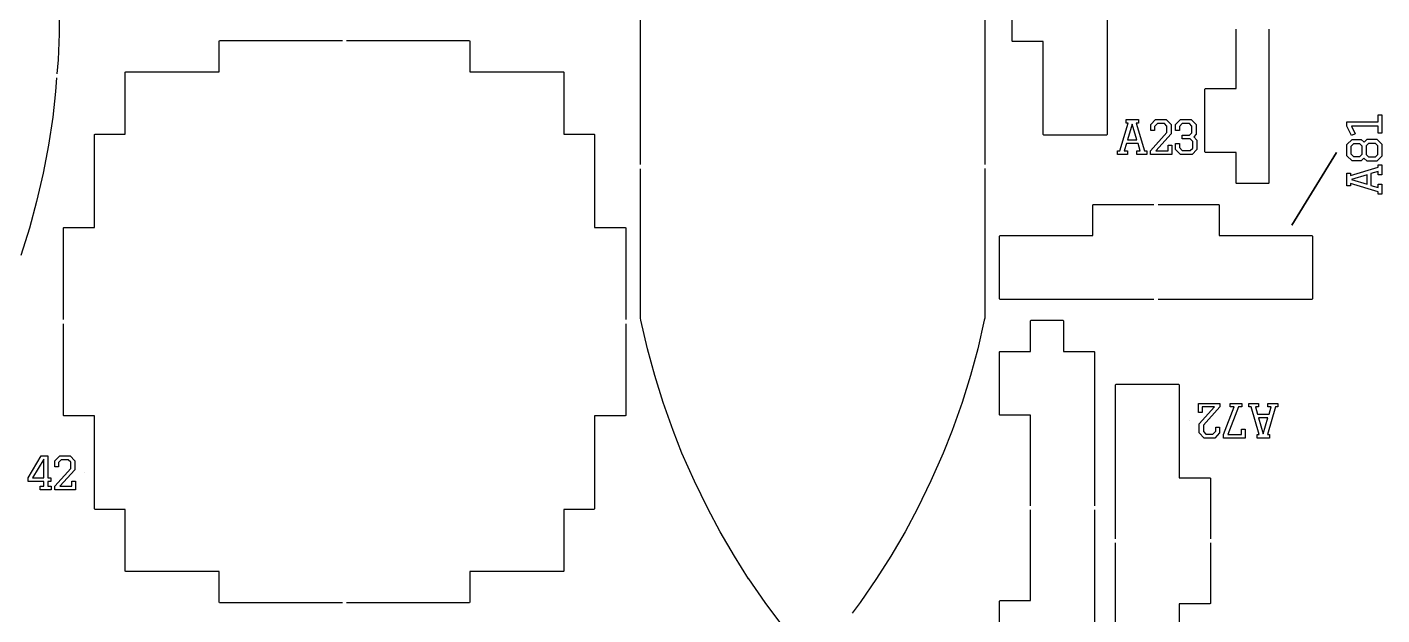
# Model space of a CAD drawing. Header units: metres. Extents: x 0 to 292, y 2 to 599.
# Drawn here: x 147.4 to 277.9, y 162.6 to 219.2 of the extents above; entities that cross this region are included whole.
import ezdxf

# ---------------------------------------------------------------- set-up
doc = ezdxf.new("R2010")
doc.units = ezdxf.units.M

msp = doc.modelspace()

# ---------------------------------------------------------------- linework, layer by layer
at = {"color": 0}
for p, q in [((242.31, 217.89), (242.31, 223.72)), ((251.47, 223.72), (251.47, 208.89)), ((150.51, 221.39), (150.51, 218.6)), ((206.51, 206), (206.51, 220.41)), ((239.67, 220.42), (239.67, 206.01)), ((150.51, 218.6), (150.41, 216.07)), ((165.93, 217.89), (165.98, 217.94)), ((165.98, 217.94), (177.81, 217.94)), ((178.21, 217.94), (190.04, 217.94)), ((190.04, 217.94), (190.09, 217.89)), ((263.88, 213.32), (263.88, 219.04)), ((267.04, 219.04), (267.04, 204.21)), ((165.93, 214.94), (165.93, 217.89)), ((190.09, 217.89), (190.09, 214.94)), ((242.36, 217.84), (242.31, 217.89)), ((245.31, 217.84), (242.36, 217.84)), ((245.31, 208.89), (245.31, 217.84)), ((150.41, 216.07), (150.31, 214.74)), ((150.28, 214.35), (150.18, 213.02)), ((156.88, 214.89), (156.93, 214.94)), ((156.88, 208.94), (156.88, 214.89)), ((156.93, 214.94), (165.93, 214.94)), ((190.09, 214.94), (199.09, 214.94)), ((199.09, 214.94), (199.14, 214.89)), ((199.14, 214.89), (199.14, 208.94)), ((150.18, 213.02), (149.9, 210.55)), ((260.88, 213.27), (260.93, 213.32)), ((260.88, 207.21), (260.88, 213.27)), ((260.93, 213.32), (263.88, 213.32)), ((149.9, 210.55), (149.49, 207.87)), ((153.93, 208.89), (153.98, 208.94)), ((153.93, 199.94), (153.93, 208.89)), ((153.98, 208.94), (156.88, 208.94)), ((199.14, 208.94), (202.04, 208.94)), ((202.04, 208.94), (202.09, 208.89)), ((202.09, 208.89), (202.09, 199.94)), ((245.36, 208.84), (245.31, 208.89)), ((251.42, 208.84), (245.36, 208.84)), ((251.47, 208.89), (251.42, 208.84)), ((149.49, 207.87), (148.98, 205.18)), ((260.93, 207.16), (260.88, 207.21)), ((263.88, 207.16), (260.93, 207.16)), ((263.88, 204.21), (263.88, 207.16)), ((148.98, 205.18), (148.34, 202.43)), ((206.51, 191.2), (206.51, 205.6)), ((239.67, 205.62), (239.67, 191.21)), ((263.93, 204.16), (263.88, 204.21)), ((266.99, 204.16), (263.93, 204.16)), ((267.04, 204.21), (266.99, 204.16)), ((148.34, 202.43), (147.65, 199.86)), ((250.09, 202.11), (250.14, 202.16)), ((250.09, 199.16), (250.09, 202.11)), ((250.14, 202.16), (255.97, 202.16)), ((256.37, 202.16), (262.2, 202.16)), ((262.2, 202.16), (262.25, 202.11)), ((262.25, 202.11), (262.25, 199.16)), ((147.65, 199.86), (146.84, 197.25)), ((150.93, 199.89), (150.98, 199.94)), ((150.93, 191.06), (150.93, 199.89)), ((150.98, 199.94), (153.93, 199.94)), ((202.09, 199.94), (205.04, 199.94)), ((205.04, 199.94), (205.09, 199.89)), ((205.09, 199.89), (205.09, 191.06)), ((241.09, 199.11), (241.14, 199.16)), ((241.09, 193.05), (241.09, 199.11)), ((241.14, 199.16), (250.09, 199.16)), ((262.25, 199.16), (271.2, 199.16)), ((271.2, 199.16), (271.25, 199.11)), ((271.25, 199.11), (271.25, 193.05)), ((241.14, 193), (241.09, 193.05)), ((255.97, 193), (241.14, 193)), ((271.2, 193), (256.37, 193)), ((271.25, 193.05), (271.2, 193)), ((150.93, 181.83), (150.93, 190.66)), ((205.09, 190.66), (205.09, 181.83)), ((206.55, 190.99), (206.51, 191.2)), ((207.19, 188.24), (206.55, 190.99)), ((239.63, 191), (238.99, 188.25)), ((239.67, 191.21), (239.63, 191)), ((244.09, 190.95), (244.14, 191)), ((244.09, 188), (244.09, 190.95)), ((244.14, 191), (247.2, 191)), ((247.2, 191), (247.25, 190.95)), ((247.25, 190.95), (247.25, 188)), ((207.88, 185.67), (207.19, 188.24)), ((238.99, 188.25), (238.3, 185.68)), ((241.09, 187.95), (241.14, 188)), ((241.09, 181.89), (241.09, 187.95)), ((241.14, 188), (244.09, 188)), ((247.25, 188), (250.2, 188)), ((250.2, 188), (250.25, 187.95)), ((250.25, 187.95), (250.25, 173.12)), ((207.89, 185.66), (207.88, 185.67)), ((208.7, 183.06), (207.89, 185.66)), ((238.3, 185.68), (237.49, 183.07)), ((252.25, 184.78), (252.3, 184.83)), ((252.25, 169.95), (252.25, 184.78)), ((252.3, 184.83), (258.36, 184.83)), ((258.36, 184.83), (258.41, 184.78)), ((258.41, 184.78), (258.41, 175.83)), ((209.65, 180.38), (208.7, 183.06)), ((237.49, 183.07), (236.54, 180.38)), ((150.98, 181.78), (150.93, 181.83)), ((153.93, 181.78), (150.98, 181.78)), ((153.93, 172.83), (153.93, 181.78)), ((205.04, 181.78), (202.09, 181.78)), ((202.09, 181.78), (202.09, 172.83)), ((205.09, 181.83), (205.04, 181.78)), ((241.14, 181.84), (241.09, 181.89)), ((244.09, 181.84), (241.14, 181.84)), ((244.09, 173.12), (244.09, 181.84)), ((210.51, 178.2), (209.65, 180.38)), ((236.54, 180.38), (235.68, 178.2)), ((211.7, 175.51), (210.51, 178.2)), ((235.68, 178.2), (234.49, 175.52)), ((212.99, 172.85), (211.7, 175.51)), ((234.49, 175.52), (233.19, 172.86)), ((258.41, 175.83), (261.36, 175.83)), ((261.36, 175.83), (261.41, 175.78)), ((261.41, 175.78), (261.41, 169.95)), ((153.98, 172.78), (153.93, 172.83)), ((156.88, 172.78), (153.98, 172.78)), ((156.88, 166.83), (156.88, 172.78)), ((202.04, 172.78), (199.14, 172.78)), ((199.14, 172.78), (199.14, 166.83)), ((202.09, 172.83), (202.04, 172.78)), ((214.18, 170.61), (212.99, 172.85)), ((233.19, 172.86), (232, 170.61)), ((244.09, 164), (244.09, 172.72)), ((250.25, 172.72), (250.25, 157.89)), ((215.56, 168.26), (214.18, 170.61)), ((232, 170.61), (230.62, 168.26)), ((252.25, 154.72), (252.25, 169.55)), ((261.41, 169.55), (261.41, 163.72)), ((216.93, 166.1), (215.56, 168.26)), ((230.62, 168.26), (229.25, 166.11)), ((156.93, 166.78), (156.88, 166.83)), ((165.93, 166.78), (156.93, 166.78)), ((165.93, 163.83), (165.93, 166.78)), ((199.09, 166.78), (190.09, 166.78)), ((190.09, 166.78), (190.09, 163.83)), ((199.14, 166.83), (199.09, 166.78)), ((216.94, 166.1), (216.93, 166.1)), ((218.51, 163.81), (216.94, 166.1)), ((229.25, 166.11), (227.68, 163.82)), ((165.98, 163.78), (165.93, 163.83)), ((177.81, 163.78), (165.98, 163.78)), ((190.04, 163.78), (178.21, 163.78)), ((190.09, 163.83), (190.04, 163.78)), ((220.31, 161.41), (218.51, 163.81)), ((227.68, 163.81), (226.9, 162.77)), ((227.68, 163.82), (227.68, 163.81)), ((241.09, 163.95), (241.14, 164)), ((241.09, 157.89), (241.09, 163.95)), ((241.14, 164), (244.09, 164)), ((261.36, 163.67), (258.41, 163.67)), ((258.41, 163.67), (258.41, 154.72)), ((261.41, 163.72), (261.36, 163.67))]:
    msp.add_line(p, q, dxfattribs=at)
at = {"color": 1}
for p, q in [((253.28, 209.97), (253.28, 210.33)), ((253.28, 210.33), (254.47, 210.33)), ((254.47, 210.33), (254.47, 209.97)), ((255.66, 209.84), (256.12, 210.33)), ((256.12, 210.33), (257.16, 210.33)), ((257.16, 210.33), (257.63, 209.84)), ((258.06, 209.84), (258.52, 210.33)), ((258.52, 210.33), (259.56, 210.33)), ((259.56, 210.33), (260.03, 209.84)), ((274.56, 209.7), (274.56, 210.12)), ((274.56, 210.12), (277.57, 210.12)), ((277.57, 210.12), (277.57, 210.79)), ((277.57, 210.79), (277.92, 210.79)), ((277.92, 210.79), (277.92, 209.03)), ((252.69, 207.33), (253.48, 209.97)), ((253.48, 209.97), (253.28, 209.97)), ((253.87, 209.9), (253.42, 208.38)), ((254.33, 208.38), (253.87, 209.9)), ((254.47, 209.97), (254.27, 209.97)), ((254.27, 209.97), (255.05, 207.33)), ((255.64, 207.33), (257.22, 209.09)), ((255.66, 209.27), (255.66, 209.84)), ((256.03, 209.27), (255.66, 209.27)), ((256.3, 209.94), (256.03, 209.67)), ((256.03, 209.67), (256.03, 209.27)), ((257.63, 208.96), (256.14, 207.33)), ((256.98, 209.94), (256.3, 209.94)), ((257.22, 209.71), (256.98, 209.94)), ((257.22, 209.09), (257.22, 209.71)), ((257.63, 209.84), (257.63, 208.96)), ((258.06, 209.27), (258.06, 209.84)), ((258.43, 209.27), (258.06, 209.27)), ((258.7, 209.94), (258.43, 209.67)), ((258.43, 209.67), (258.43, 209.27)), ((258.69, 208.46), (258.69, 208.82)), ((258.69, 208.82), (259.4, 208.82)), ((259.38, 209.94), (258.7, 209.94)), ((259.61, 209.71), (259.38, 209.94)), ((259.4, 208.82), (259.61, 209.04)), ((259.61, 209.04), (259.61, 209.71)), ((260.03, 208.91), (259.8, 208.67)), ((260.03, 209.84), (260.03, 208.91)), ((275, 208.8), (274.56, 209.7)), ((277.57, 209.7), (274.99, 209.7)), ((274.99, 209.7), (275.36, 208.97)), ((275.36, 208.97), (275, 208.8)), ((277.57, 209.03), (277.57, 209.7)), ((277.92, 209.03), (277.57, 209.03)), ((253.31, 208.02), (253.11, 207.33)), ((254.44, 208.02), (253.31, 208.02)), ((253.42, 208.38), (254.33, 208.38)), ((254.64, 207.33), (254.44, 208.02)), ((257.34, 207.33), (257.34, 207.85)), ((257.34, 207.85), (257.69, 207.85)), ((257.69, 207.85), (257.69, 206.97)), ((258.05, 207.46), (258.05, 208.03)), ((258.05, 208.03), (258.42, 208.03)), ((258.42, 208.03), (258.42, 207.63)), ((258.42, 207.63), (258.7, 207.36)), ((259.46, 208.46), (258.69, 208.46)), ((259.7, 208.22), (259.46, 208.46)), ((259.47, 207.36), (259.7, 207.59)), ((259.7, 207.59), (259.7, 208.22)), ((259.8, 208.67), (260.11, 208.35)), ((259.88, 208.65), (259.88, 208.65)), ((259.88, 208.65), (259.88, 208.65)), ((260.11, 208.35), (260.11, 207.46)), ((274.56, 207.93), (275.05, 208.4)), ((274.56, 206.84), (274.56, 207.93)), ((275.18, 207.98), (274.94, 207.75)), ((274.94, 207.75), (274.94, 207.02)), ((275.05, 208.4), (275.93, 208.4)), ((275.8, 207.98), (275.18, 207.98)), ((276.02, 207.76), (275.8, 207.98)), ((275.93, 208.4), (276.2, 208.14)), ((276.02, 207), (276.02, 207.76)), ((276.2, 208.14), (276.5, 208.44)), ((276.63, 208.02), (276.41, 207.81)), ((276.41, 207.81), (276.41, 206.95)), ((276.5, 208.44), (277.43, 208.44)), ((277.3, 208.02), (276.63, 208.02)), ((277.54, 207.79), (277.3, 208.02)), ((277.43, 208.44), (277.92, 207.97)), ((277.54, 206.97), (277.54, 207.79)), ((277.92, 207.97), (277.92, 206.79)), ((252.47, 206.97), (252.47, 207.33)), ((252.47, 207.33), (252.69, 207.33)), ((253.42, 206.97), (252.47, 206.97)), ((253.11, 207.33), (253.42, 207.33)), ((253.42, 207.33), (253.42, 206.97)), ((254.33, 206.97), (254.33, 207.33)), ((254.33, 207.33), (254.64, 207.33)), ((255.28, 206.97), (254.33, 206.97)), ((255.05, 207.33), (255.28, 207.33)), ((255.28, 207.33), (255.28, 206.97)), ((255.64, 206.97), (255.64, 207.33)), ((257.69, 206.97), (255.64, 206.97)), ((256.14, 207.33), (257.34, 207.33)), ((258.52, 206.97), (258.05, 207.46)), ((259.65, 206.97), (258.52, 206.97)), ((258.7, 207.36), (259.47, 207.36)), ((260.11, 207.46), (259.65, 206.97)), ((269.25, 200.16), (273.56, 207.15)), ((273.56, 207.15), (269.25, 200.16)), ((275.05, 206.37), (274.56, 206.84)), ((274.94, 207.02), (275.18, 206.78)), ((275.93, 206.37), (275.05, 206.37)), ((275.18, 206.78), (275.8, 206.78)), ((275.8, 206.78), (276.02, 207)), ((276.19, 206.62), (275.93, 206.37)), ((276.5, 206.33), (276.19, 206.62)), ((276.41, 206.95), (276.63, 206.74)), ((277.43, 206.33), (276.5, 206.33)), ((276.63, 206.74), (277.3, 206.74)), ((277.3, 206.74), (277.54, 206.97)), ((277.92, 206.79), (277.43, 206.33)), ((274.56, 203.96), (274.56, 205.16)), ((274.56, 205.16), (274.91, 205.16)), ((274.91, 204.95), (277.57, 205.74)), ((274.91, 205.16), (274.91, 204.95)), ((276.51, 205.01), (274.98, 204.56)), ((276.51, 204.1), (276.51, 205.01)), ((277.57, 205.33), (276.87, 205.12)), ((276.87, 205.12), (276.87, 203.99)), ((277.57, 205.74), (277.57, 205.97)), ((277.57, 205.97), (277.92, 205.97)), ((277.57, 205.01), (277.57, 205.33)), ((277.92, 205.01), (277.57, 205.01)), ((277.92, 205.97), (277.92, 205.01)), ((274.91, 203.96), (274.56, 203.96)), ((277.57, 203.37), (274.91, 204.17)), ((274.91, 204.17), (274.91, 203.96)), ((274.98, 204.56), (276.51, 204.1)), ((276.87, 203.99), (277.57, 203.79)), ((277.57, 203.79), (277.57, 204.1)), ((277.57, 204.1), (277.92, 204.1)), ((277.92, 204.1), (277.92, 203.15)), ((277.57, 203.15), (277.57, 203.37)), ((277.92, 203.15), (277.57, 203.15)), ((260.26, 182.12), (260.26, 182.99)), ((260.26, 182.99), (262.31, 182.99)), ((262.31, 182.99), (262.31, 182.64)), ((263.31, 182.64), (263.31, 182.99)), ((263.31, 182.99), (264.44, 182.99)), ((264.44, 182.99), (264.44, 182.64)), ((265.1, 182.64), (265.1, 182.99)), ((265.1, 182.99), (266.05, 182.99)), ((266.05, 182.99), (266.05, 182.64)), ((266.95, 182.64), (266.95, 182.99)), ((266.95, 182.99), (267.9, 182.99)), ((267.9, 182.99), (267.9, 182.64)), ((260.61, 182.12), (260.26, 182.12)), ((260.32, 181.01), (261.81, 182.64)), ((261.81, 182.64), (260.61, 182.64)), ((260.61, 182.64), (260.61, 182.12)), ((262.31, 182.64), (260.73, 180.88)), ((262.67, 180), (263.68, 182.64)), ((264.1, 182.64), (263.09, 180)), ((263.68, 182.64), (263.31, 182.64)), ((264.44, 182.64), (264.1, 182.64)), ((265.33, 182.64), (265.1, 182.64)), ((266.11, 180), (265.33, 182.64)), ((266.05, 182.64), (265.74, 182.64)), ((265.74, 182.64), (265.94, 181.95)), ((265.94, 181.95), (267.06, 181.95)), ((266.95, 181.59), (266.05, 181.59)), ((266.05, 181.59), (266.5, 180.07)), ((266.5, 180.07), (266.95, 181.59)), ((267.68, 182.64), (266.89, 180)), ((267.27, 182.64), (266.95, 182.64)), ((267.06, 181.95), (267.27, 182.64)), ((267.9, 182.64), (267.68, 182.64)), ((259.41, 181.32), (259.41, 181.32)), ((259.41, 181.32), (259.41, 181.32)), ((260.32, 180.14), (260.32, 181.01)), ((260.79, 179.65), (260.32, 180.14)), ((260.73, 180.88), (260.73, 180.27)), ((260.73, 180.27), (260.97, 180.03)), ((261.65, 180.03), (261.92, 180.31)), ((262.29, 180.14), (261.82, 179.65)), ((261.92, 180.31), (261.92, 180.7)), ((261.92, 180.7), (262.29, 180.7)), ((262.29, 180.7), (262.29, 180.14)), ((264.39, 180), (264.39, 180.52)), ((264.39, 180.52), (264.75, 180.52)), ((264.75, 180.52), (264.75, 179.65)), ((261.82, 179.65), (260.79, 179.65)), ((260.97, 180.03), (261.65, 180.03)), ((262.67, 179.65), (262.67, 180)), ((264.75, 179.65), (262.67, 179.65)), ((263.09, 180), (264.39, 180)), ((265.91, 180), (266.11, 180)), ((265.91, 179.65), (265.91, 180)), ((267.1, 179.65), (265.91, 179.65)), ((266.89, 180), (267.1, 180)), ((267.1, 180), (267.1, 179.65)), ((147.52, 175.82), (148.79, 177.92)), ((149.04, 177.61), (147.95, 175.82)), ((148.79, 177.92), (149.44, 177.92)), ((149.04, 175.82), (149.04, 177.61)), ((149.44, 177.92), (149.44, 175.82)), ((150.11, 177.44), (150.57, 177.92)), ((150.73, 177.55), (150.47, 177.28)), ((150.57, 177.92), (151.57, 177.92)), ((151.4, 177.55), (150.73, 177.55)), ((151.63, 177.32), (151.4, 177.55)), ((151.57, 177.92), (152.03, 177.44)), ((150.09, 175.01), (151.63, 176.72)), ((150.11, 176.89), (150.11, 177.44)), ((150.47, 176.89), (150.11, 176.89)), ((150.47, 177.28), (150.47, 176.89)), ((152.03, 176.59), (150.58, 175.01)), ((151.63, 176.72), (151.63, 177.32)), ((152.03, 177.44), (152.03, 176.59)), ((152.93, 176.29), (152.93, 176.29)), ((152.93, 176.29), (152.93, 176.29)), ((147.52, 175.47), (147.52, 175.82)), ((149.04, 175.47), (147.52, 175.47)), ((147.95, 175.82), (149.04, 175.82)), ((148.69, 174.66), (148.69, 175.01)), ((148.69, 175.01), (149.04, 175.01)), ((149.04, 175.01), (149.04, 175.47)), ((149.44, 175.82), (149.71, 175.82)), ((149.71, 175.47), (149.44, 175.47)), ((149.44, 175.47), (149.44, 175.01)), ((149.44, 175.01), (149.74, 175.01)), ((149.71, 175.82), (149.71, 175.47)), ((149.74, 175.01), (149.74, 174.66)), ((150.09, 174.66), (150.09, 175.01)), ((150.58, 175.01), (151.74, 175.01)), ((151.74, 175.01), (151.74, 175.51)), ((151.74, 175.51), (152.09, 175.51)), ((152.09, 175.51), (152.09, 174.66)), ((149.74, 174.66), (148.69, 174.66)), ((152.09, 174.66), (150.09, 174.66))]:
    msp.add_line(p, q, dxfattribs=at)

doc.saveas('drawing.dxf')
